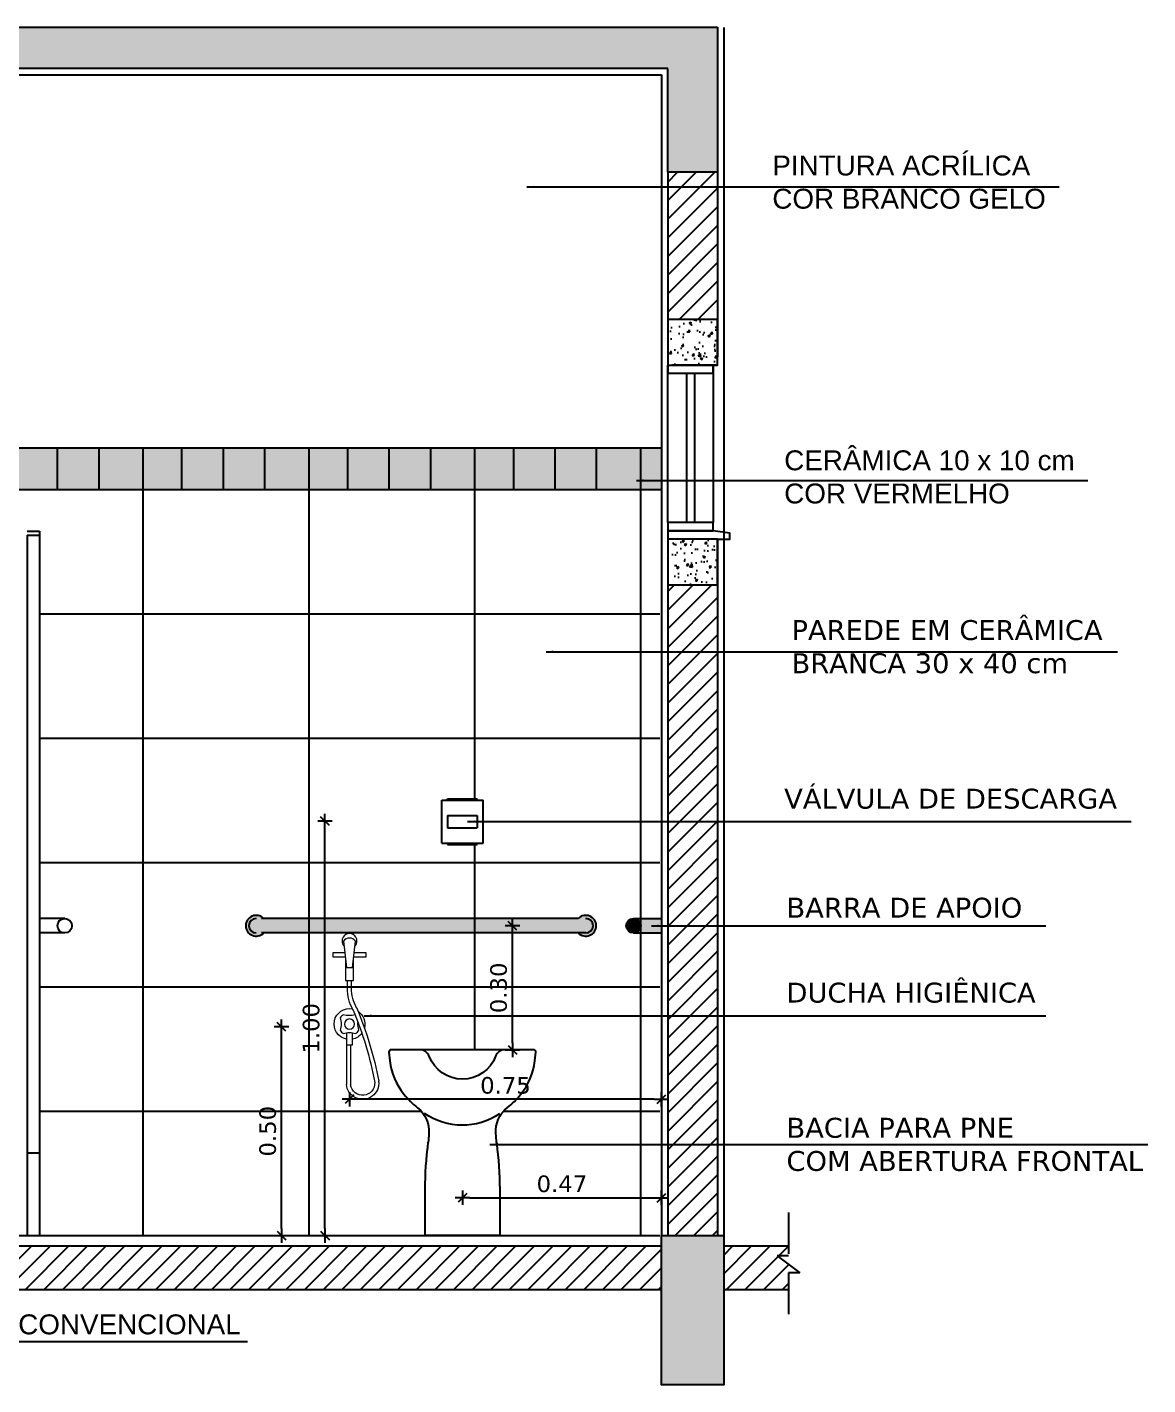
# Model space of a CAD drawing. Extents: x -36 to 357, y 137 to 237.
# Drawn here: x 19.427 to 22.13, y 202.605 to 205.88 of the extents above; entities that cross this region are included whole.
import ezdxf

# ---------------------------------------------------------------- set-up
doc = ezdxf.new("R2010")
doc.units = 0
doc.header["$LTSCALE"] = 0.01
doc.linetypes.add('TRACEJADO_P', pattern=[0.1875, 0.125, -0.0625])
doc.layers.get('0').update_dxf_attribs({"linetype": 'CONTINUOUS'})
doc.layers.get('DEFPOINTS').update_dxf_attribs({"linetype": 'CONTINUOUS'})
for name, color, linetype in [('01', 1, 'CONTINUOUS'), ('0_HATCH', 1, 'CONTINUOUS'), ('252', 252, 'CONTINUOUS'), ('A-01', 1, 'CONTINUOUS'), ('A-DIV', 3, 'CONTINUOUS'), ('A-SIMBO', 2, 'CONTINUOUS'), ('AR-CORTE', 1, 'CONTINUOUS'), ('AR-ESQ', 2, 'CONTINUOUS'), ('ARQ-ALV-CORTE', 3, 'CONTINUOUS'), ('ARQ-CTA-1_025', 1, 'CONTINUOUS'), ('ARQ-HTC', 9, 'CONTINUOUS'), ('ARQ-TXT-1_025', 2, 'CONTINUOUS'), ('ESQUADRIA', 2, 'CONTINUOUS')]:
    doc.layers.add(name, color=color, linetype=linetype)
doc.styles.add('ESC-50-A20', font='arial.ttf', dxfattribs={"height": 0.1})
doc.styles.add('FNDE Texto Cota 0025', font='verdana.ttf', dxfattribs={"height": 0.04})
doc.dimstyles.new('FNDE 1-0025', dxfattribs={"dimscale": 5, "dimtxt": 0.04, "dimasz": 0.0035, "dimexe": 0.15, "dimexo": 0.15, "dimgap": 0.0025, "dimtad": 1, "dimzin": 1, "dimdsep": 46, "dimtxsty": 'FNDE Texto Cota 0025', "dimblk": 'tic', "dimcen": 0.015, "dimdle": 0.15, "dimse1": 1, "dimse2": 1, "dimclrd": 251, "dimclre": 251, "dimclrt": 256, "dimaunit": 1, "dimadec": 3, "dimazin": 0, "dimtfac": 1, "dimtix": 1, "dimtmove": 2, "dimatfit": 3, "dimfxl": 0.15, "dimtvp": 1, "dimtolj": 1, "dimtzin": 0, "dimarcsym": 0})
pattern_1 = [(45, (-32.536324, 206.149745), (-0.02245064, 0.02245064), [])]
pattern_2 = [(50, (-48.39252, 40.689076), (0.054655401, -0.004781726), [0.005715, -0.062865]), (355, (-48.39252, 40.689076), (-0.010573026, 0.057317054), [0.004572, -0.050292175]), (100.451445, (-48.387963, 40.688677), (0.044082374, 0.052535326), [0.004857003, -0.053427073]), (46.1842, (-48.39252, 40.704316), (0.081323712, -0.012612698), [0.0085725, -0.0942975]), (96.63556, (-48.38574, 40.703265), (0.07122124, 0.074227837), [0.007285507, -0.080140682]), (351.18415, (-48.39252, 40.704316), (0.07122124, 0.074227837), [0.00685799, -0.07543792]), (21, (-48.3849, 40.700506), (0.045484317, -0.03067956), [0.005715, -0.062865]), (326, (-48.3849, 40.700506), (0.018540609, 0.05525639), [0.004572, -0.050292]), (71.451445, (-48.38111, 40.69795), (0.064024926, 0.02457683), [0.004857003, -0.053426981]), (37.5, (-48.392518, 40.689076), (0.000926581, 0.0253665117), [0, -0.0496824, 0, -0.051054, 0, -0.0504825]), (7.5, (-48.392518, 40.689076), (0.0200458988, 0.0300541724), [0, -0.0291084, 0, -0.0485394, 0, -0.0192405]), (327.5, (-48.40951, 40.689076), (0.0406771786, -0.0017186232), [0, -0.01905, 0, -0.059436, 0, -0.078867]), (317.5, (-48.41713, 40.689076), (0.0444387544, 0.007627947), [0, -0.024765, 0, -0.0394716, 0, -0.056007])]

# ---------------------------------------------------------------- blocks, each defined once
blk = doc.blocks.new('A$C0E15522B')
at = {"color": 8, "lineweight": 0, "ltscale": 0.5}
for p, q in [((0.035, 0.1525), (0.035, 0.1717)), ((0.045, 0.1525), (0.045, 0.1717)), ((0.0375, 0.0166), (0.0376, -0.08)), ((0.0475, 0.0166), (0.0475, -0.0789))]:
    blk.add_line(p, q, dxfattribs=at)
at = {"lineweight": 0, "ltscale": 0.5}
for points in [[(0.0269, 0.2545, -0.191122), (0.022, 0.2669, -1.000001), (0.058, 0.2669, -0.191122), (0.0531, 0.2545, -0.191122)], [(0.0265, 0.0888, 0.143414), (0.055, 0.0892, -0.100538), (0.0626, 0.0816, 0.151271), (0.0626, 0.0516, -0.100538), (0.055, 0.0439, 0.151271), (0.025, 0.0439, -0.100538), (0.0174, 0.0516, 0.095598), (0.0195, 0.0707)]]:
    blk.add_lwpolyline(points, format="xyb", dxfattribs=at)
blk.add_lwpolyline([(0.0545, 0.2665), (0.0473, 0.2034), (0.0327, 0.2034), (0.0255, 0.2665, -0.529082)], format="xyb", close=True, dxfattribs=at)
at = {"color": 8, "lineweight": 0, "ltscale": 0.5}
for points in [[(0.0298, 0.2286), (0, 0.2286), (0, 0.2386), (0.0287, 0.2386)], [(0.0513, 0.2386), (0.08, 0.2386), (0.08, 0.2286), (0.0502, 0.2286)]]:
    blk.add_lwpolyline(points, dxfattribs=at)
at = {"lineweight": 0, "ltscale": 0.5}
for points in [[(0.05, 0.2272), (0.05, 0.1717), (0.03, 0.1717), (0.03, 0.2272)], [(0.0475, 0.0456), (0.0475, 0.0166), (0.0325, 0.0166), (0.0325, 0.0456)]]:
    blk.add_lwpolyline(points, dxfattribs=at)
blk.add_circle((0.04, 0.0666), 0.0122, dxfattribs=at)
at = {"color": 8, "lineweight": 0, "ltscale": 0.5}
for centre, radius, start, end in [((-0.06, 0.1525), 0.095, 330.7744, 360), ((-0.06, 0.1525), 0.105, 330.7744, 0), ((0.8176, -0.2292), 0.8626, 157.1215, 169.4602), ((0.8177, -0.2293), 0.8528, 157.1901, 169.5383), ((0.04, 0.0666), 0.0372, 281.6426, 101.5296), ((0.04, 0.0666), 0.0372, 123.8876, 194.4641), ((0.04, 0.0666), 0.0372, 216.4401, 258.3574), ((0.0085, -0.076), 0.0391, 173.242, 355.7584), ((0.0085, -0.0761), 0.0293, 176.5052, 352.3368)]:
    blk.add_arc(centre, radius, start, end, dxfattribs=at)
blk = doc.blocks.new('tic')
at = {"color": 251}
for p, q in [((-1, 0), (1, 0)), ((0, -1), (0, 1))]:
    blk.add_line(p, q, dxfattribs=at)
blk.add_line((-0.6, -0.6), (0.6, 0.6))
blk = doc.blocks.new('*D322')
at = {"layer": 'ARQ-CTA-1_025', "color": 251, "lineweight": -2}
blk.add_line((20.0405, 202.9829), (20.0405, 203.4516), dxfattribs=at)
at = {"layer": 'DEFPOINTS', "color": 0}
for p in [(20.0405, 203.4691), (20.2058, 203.4691, 0.0476), (20.2058, 202.9654, 0.0476)]:
    blk.add_point(p, dxfattribs=at)
at = {"layer": 'ARQ-CTA-1_025', "color": 251, "lineweight": -2, "xscale": 0.0175, "yscale": 0.0175, "zscale": 0.0175}
for p, rotation in [((20.0405, 203.4691), 90), ((20.0405, 202.9654), 270)]:
    blk.add_blockref('tic', p, dxfattribs=dict(at, rotation=rotation))
at = {"layer": 'ARQ-CTA-1_025', "insert": (20.0072, 203.2172), "char_height": 0.04, "attachment_point": 5, "rotation": 90, "style": 'FNDE Texto Cota 0025'}
blk.add_mtext('\\A1;0.50', dxfattribs=at)
blk = doc.blocks.new('*D323')
at = {"layer": 'ARQ-CTA-1_025', "color": 251, "lineweight": -2}
blk.add_line((20.5974, 203.4307), (20.5974, 203.6954), dxfattribs=at)
at = {"layer": 'DEFPOINTS', "color": 0}
for p in [(20.5714, 203.7129, -2), (20.5974, 203.7129), (20.5714, 203.4132, -2)]:
    blk.add_point(p, dxfattribs=at)
at = {"layer": 'ARQ-CTA-1_025', "color": 251, "lineweight": -2, "xscale": 0.0175, "yscale": 0.0175, "zscale": 0.0175}
for p, rotation in [((20.5974, 203.7129), 90), ((20.5974, 203.4132), 270)]:
    blk.add_blockref('tic', p, dxfattribs=dict(at, rotation=rotation))
at = {"layer": 'ARQ-CTA-1_025', "insert": (20.5641, 203.563), "char_height": 0.04, "attachment_point": 5, "rotation": 90, "style": 'FNDE Texto Cota 0025'}
blk.add_mtext('\\A1;0.30', dxfattribs=at)
blk = doc.blocks.new('*D324')
at = {"layer": 'ARQ-CTA-1_025', "color": 251, "lineweight": -2}
blk.add_line((20.4941, 203.0568), (20.9391, 203.0568), dxfattribs=at)
at = {"layer": 'DEFPOINTS', "color": 0}
for p in [(20.9566, 203.0568), (20.4766, 202.9499, 0.0402), (20.9566, 202.9499, 0.0402)]:
    blk.add_point(p, dxfattribs=at)
at = {"layer": 'ARQ-CTA-1_025', "color": 251, "lineweight": -2, "xscale": 0.0175, "yscale": 0.0175, "zscale": 0.0175, "rotation": 180}
blk.add_blockref('tic', (20.4766, 203.0568), dxfattribs=at)
at = {"layer": 'ARQ-CTA-1_025', "color": 251, "lineweight": -2, "xscale": 0.0175, "yscale": 0.0175, "zscale": 0.0175}
blk.add_blockref('tic', (20.9566, 203.0568), dxfattribs=at)
at = {"layer": 'ARQ-CTA-1_025', "insert": (20.7166, 203.0901), "char_height": 0.04, "attachment_point": 5, "style": 'FNDE Texto Cota 0025'}
blk.add_mtext('\\A1;0.47', dxfattribs=at)
blk = doc.blocks.new('*D353')
at = {"layer": 'ARQ-CTA-1_025', "color": 251, "lineweight": -2}
blk.add_line((20.9392, 203.2942), (20.2218, 203.2942), dxfattribs=at)
at = {"layer": 'DEFPOINTS', "color": 0}
for p in [(20.2043, 203.4535, 0.0074), (20.2043, 203.2942), (20.9567, 202.9432)]:
    blk.add_point(p, dxfattribs=at)
at = {"layer": 'ARQ-CTA-1_025', "color": 251, "lineweight": -2, "xscale": 0.0175, "yscale": 0.0175, "zscale": 0.0175, "rotation": 180}
blk.add_blockref('tic', (20.2043, 203.2942), dxfattribs=at)
at = {"layer": 'ARQ-CTA-1_025', "color": 251, "lineweight": -2, "xscale": 0.0175, "yscale": 0.0175, "zscale": 0.0175}
blk.add_blockref('tic', (20.9567, 203.2942), dxfattribs=at)
at = {"layer": 'ARQ-CTA-1_025', "insert": (20.5805, 203.3275), "char_height": 0.04, "attachment_point": 5, "style": 'FNDE Texto Cota 0025'}
blk.add_mtext('\\A1;0.75', dxfattribs=at)
blk = doc.blocks.new('*D418')
at = {"layer": 'ARQ-CTA-1_025', "color": 251, "lineweight": -2}
blk.add_line((20.1452, 202.9829), (20.1452, 203.9479), dxfattribs=at)
at = {"layer": 'DEFPOINTS', "color": 0}
for p in [(20.1452, 203.9654), (20.1937, 203.9654), (20.7062, 202.9654)]:
    blk.add_point(p, dxfattribs=at)
at = {"layer": 'ARQ-CTA-1_025', "color": 251, "lineweight": -2, "xscale": 0.0175, "yscale": 0.0175, "zscale": 0.0175}
for p, rotation in [((20.1452, 203.9654), 90), ((20.1452, 202.9654), 270)]:
    blk.add_blockref('tic', p, dxfattribs=dict(at, rotation=rotation))
at = {"layer": 'ARQ-CTA-1_025', "insert": (20.1119, 203.4654), "char_height": 0.04, "attachment_point": 5, "rotation": 90, "style": 'FNDE Texto Cota 0025'}
blk.add_mtext('\\A1;1.00', dxfattribs=at)
blk = doc.blocks.new('P51_e')
at = {"color": 8}
blk.add_line((-0.1026, 0.4484), (0.1026, 0.4484), dxfattribs=at)
for points in [[(-0.0824, 0.2249, 0.005349), (-0.0807, 0.2458, 0.246304), (-0.1079, 0.3083, -0.052472), (-0.1409, 0.3411, -0.143172), (-0.1748, 0.4215), (-0.1772, 0.4425, -0.448285), (-0.1719, 0.4484), (-0.1026, 0.4484)], [(0.1026, 0.4484), (0.1719, 0.4484, -0.448285), (0.1772, 0.4425), (0.1748, 0.4215, -0.143172), (0.1409, 0.3411, -0.052472), (0.1079, 0.3083, 0.246304), (0.0807, 0.2458, 0.005349), (0.0824, 0.2249)], [(-0.0894, 0.2936, 0.311944), (0.0913, 0.2949)], [(-0.0824, 0.2253, -0.004319), (-0.0841, 0.2085, 0.028339), (-0.0901, 0.0979), (-0.0901, 0.0036, 0.414214), (-0.0865, 0), (0.0865, 0, 0.414214), (0.0901, 0.0036), (0.0901, 0.0979, 0.028339), (0.0841, 0.2085, -0.004319), (0.0824, 0.2253)]]:
    blk.add_lwpolyline(points, format="xyb")
at = {"ltscale": 0.065105}
blk.add_lwpolyline([(-0.1143, 0.4484), (-0.1027, 0.4484, -0.312454), (-0.0802, 0.4329, 0.692517), (0.0802, 0.4329, -0.312454), (0.1027, 0.4484)], format="xyb", dxfattribs=at)

msp = doc.modelspace()

# ---------------------------------------------------------------- hatches: boundary and pattern name
at = {"layer": '01'}
h = msp.add_hatch(dxfattribs=at)
h.set_pattern_fill('ANSI31', color=251, scale=0.01)
h.set_pattern_definition(pattern_1)
h.paths.add_polyline_path([(21.0917, 205.5304), (20.9717, 205.5304), (20.9717, 205.1754), (21.0917, 205.1754)])
h = msp.add_hatch(dxfattribs=at)
h.set_pattern_fill('ANSI31', color=251, scale=0.01)
h.set_pattern_definition(pattern_1)
h.paths.add_polyline_path([(20.9717, 204.5354), (21.0917, 204.5354), (21.0917, 202.9654), (20.9717, 202.9654)])
h = msp.add_hatch(color=256, dxfattribs=at)
h.set_gradient(color1=(91, 91, 91), rotation=90, one_color=1, tint=1, name='SPHERICAL')
h.paths.add_polyline_path([(19.997, 203.6954), (19.9792, 203.6954, -1), (19.9792, 203.7304), (19.997, 203.7304, 2.448775)])
h = msp.add_hatch(color=256, dxfattribs=at)
h.set_gradient(color1=(91, 91, 91), rotation=90, one_color=1, tint=1, name='SPHERICAL')
h.paths.add_polyline_path([(20.7563, 203.7304), (20.7742, 203.7304, -1), (20.7742, 203.6954), (20.7563, 203.6954, 2.448775)])
h = msp.add_hatch(color=256, dxfattribs=at)
h.set_gradient(color1=(91, 91, 91), rotation=90, one_color=1, tint=1, name='CYLINDER')
edge = h.paths.add_edge_path()
edge.add_line((20.7742, 203.7304), (19.9792, 203.7304))
edge.add_arc((19.9782, 203.7129), 0.0175, 86.6753, 273.3247)
edge.add_line((19.9792, 203.6954), (20.7742, 203.6954))
edge.add_arc((20.7742, 203.7129), 0.0175, 270, 450)
h = msp.add_hatch(color=256, dxfattribs=at)
h.set_gradient(color1=(91, 91, 91), rotation=90, one_color=1, tint=1, name='SPHERICAL')
h.paths.add_polyline_path([(20.8717, 203.7129, 1), (20.9067, 203.7129, 1)])
h = msp.add_hatch(color=256, dxfattribs=at)
h.set_gradient(color1=(91, 91, 91), rotation=90, one_color=1, tint=1, name='CYLINDER')
h.paths.add_polyline_path([(20.9562, 203.7304), (20.8892, 203.7304, -0.414214), (20.9067, 203.7129, -0.414214), (20.8892, 203.6954), (20.9562, 203.6954)])
h = msp.add_hatch(dxfattribs=at)
h.set_pattern_fill('ANSI31', color=251, scale=0.01)
h.set_pattern_definition(pattern_1)
h.paths.add_polyline_path([(20.9567, 202.9404), (16.5067, 202.9404), (16.5067, 202.8356), (20.9567, 202.8356)])
h = msp.add_hatch(dxfattribs=at)
h.set_pattern_fill('ANSI31', color=251, scale=0.01)
h.set_pattern_definition([(45, (-73.382477, 214.665355), (-0.02245064, 0.02245064), [])])
h.paths.add_polyline_path([(21.2355, 202.9167), (21.2631, 202.9167), (21.2631, 202.9404), (21.1067, 202.9404), (21.1067, 202.8354), (21.2631, 202.8354), (21.2631, 202.8757), (21.2907, 202.8757)])
at = {"layer": '0_HATCH'}
msp.add_hatch(color=10, dxfattribs=at).paths.add_polyline_path([(20.9567, 204.8654), (16.5067, 204.8654), (16.5067, 204.7654), (20.9567, 204.7654)])
at = {"layer": 'ARQ-HTC'}
h = msp.add_hatch(dxfattribs=at)
h.set_pattern_fill('AR-CONC', color=251, scale=0.001, style=0)
h.set_pattern_definition([(50, (1.10704, -6.5802), (0.18218467, -0.01593909), [0.01905, -0.20955]), (355, (1.10704, -6.5802), (-0.03524342, 0.19105685), [0.01524, -0.16764058]), (100.45144, (1.12223, -6.58152), (0.14694125, 0.17511775), [0.01619001, -0.17809024]), (46.1842, (1.10704, -6.5294), (0.27107904, -0.04204233), [0.028575, -0.314325]), (96.63556, (1.12963, -6.5329), (0.23740413, 0.24742612), [0.02428502, -0.2671356]), (351.18415, (1.10704, -6.5294), (0.23740413, 0.24742612), [0.02285997, -0.25145973]), (21, (1.13244, -6.5421), (0.15161439, -0.1022652), [0.01905, -0.20955]), (326, (1.13244, -6.5421), (0.06180203, 0.18418797), [0.01524, -0.16764]), (71.451445, (1.14508, -6.55062), (0.21341642, 0.08192277), [0.01619001, -0.17808994]), (37.5, (1.107043, -6.580194), (0.003088603, 0.084555039), [0, -0.165608, 0, -0.17018, 0, -0.168275]), (7.5, (1.10704, -6.58019), (0.066819663, 0.100180575), [0, -0.097028, 0, -0.161798, 0, -0.064135]), (327.5, (1.0504, -6.580194), (0.135590595, -0.005728744), [0, -0.0635, 0, -0.19812, 0, -0.26289]), (317.5, (1.025, -6.58019), (0.14812918, 0.02542649), [0, -0.08255, 0, -0.131572, 0, -0.18669])])
h.paths.add_polyline_path([(21.0917, 205.8804), (16.3717, 205.8804), (16.3717, 205.5304), (16.4917, 205.5304), (16.4917, 205.7804), (20.9717, 205.7804), (20.9717, 205.5304), (21.0917, 205.5304)])
h = msp.add_hatch(dxfattribs=at)
h.set_pattern_fill('AR-CONC', color=251, scale=0.0003, style=0)
h.set_pattern_definition(pattern_2)
h.paths.add_polyline_path([(20.9717, 205.0654), (21.0917, 205.0654), (21.0917, 205.1754), (20.9717, 205.1754)])
h = msp.add_hatch(dxfattribs=at)
h.set_pattern_fill('AR-CONC', color=251, scale=0.0003, style=0)
h.set_pattern_definition(pattern_2)
h.paths.add_polyline_path([(20.9717, 204.6454), (20.9717, 204.5354), (21.0917, 204.5354), (21.0917, 204.6454)])
h = msp.add_hatch(dxfattribs=at)
h.set_pattern_fill('AR-CONC', color=251, scale=0.001, style=0)
h.set_pattern_definition([(50, (-32.53632, 206.14974), (0.18218467, -0.0159391), [0.01905, -0.20955]), (355, (-32.53632, 206.14974), (-0.0352434, 0.19105685), [0.01524, -0.1676406]), (100.45144, (-32.52114, 206.14842), (0.14694125, 0.17511775), [0.01619, -0.17809024]), (46.1842, (-32.53632, 206.20054), (0.271079, -0.0420423), [0.028575, -0.314325]), (96.63556, (-32.51373, 206.19704), (0.2374041, 0.2474261), [0.024285, -0.2671356]), (351.18415, (-32.53632, 206.20054), (0.2374041, 0.2474261), [0.02286, -0.2514597]), (21, (-32.51092, 206.18784), (0.1516144, -0.1022652), [0.01905, -0.20955]), (326, (-32.51092, 206.18784), (0.061802, 0.18418797), [0.01524, -0.16764]), (71.45144, (-32.49829, 206.17932), (0.2134164, 0.08192277), [0.01619, -0.17808994]), (37.5, (-32.536324, 206.149745), (0.0030886, 0.08455504), [0, -0.165608, 0, -0.17018, 0, -0.168275]), (7.5, (-32.53632, 206.149745), (0.06681966, 0.10018057), [0, -0.097028, 0, -0.161798, 0, -0.064135]), (327.5, (-32.592966, 206.149745), (0.135590595, -0.00572874), [0, -0.0635, 0, -0.19812, 0, -0.26289]), (317.5, (-32.61837, 206.14974), (0.14812918, 0.0254265), [0, -0.08255, 0, -0.131572, 0, -0.18669])])
h.paths.add_polyline_path([(21.1067, 202.9654), (20.9567, 202.9654), (20.9567, 202.6054), (21.1067, 202.6054)])
h.paths.add_polyline_path([(16.5067, 202.9654), (16.3567, 202.9654), (16.3567, 202.6054), (16.5067, 202.6054)])

# ---------------------------------------------------------------- linework, layer by layer
at = {"color": 1, "linetype": 'Continuous'}
for p, q in [((20.4266, 204.0158), (20.5266, 204.0158)), ((20.4266, 203.9118), (20.4266, 204.0158)), ((20.4406, 204.0188), (20.5126, 204.0188)), ((20.4406, 204.0158), (20.4406, 204.0188)), ((20.5126, 204.0158), (20.5126, 204.0188)), ((20.5266, 203.9118), (20.5266, 204.0158)), ((20.4406, 203.9788), (20.5126, 203.9788)), ((20.4406, 203.9788), (20.4406, 203.9488)), ((20.5126, 203.9788), (20.5126, 203.9488)), ((20.4406, 203.9488), (20.5126, 203.9488)), ((20.4266, 203.9118), (20.5266, 203.9118)), ((20.4406, 203.9118), (20.4406, 203.9088)), ((20.4406, 203.9088), (20.5126, 203.9088)), ((20.5126, 203.9118), (20.5126, 203.9088))]:
    msp.add_line(p, q, dxfattribs=at)
at = {"layer": '01'}
for p, q in [((21.1067, 205.8799), (21.1067, 202.9654)), ((16.5067, 205.7654, 0.1014), (20.9567, 205.7654, 0.1387)), ((20.9567, 205.7654, 0.1387), (20.9567, 202.9654))]:
    msp.add_line(p, q, dxfattribs=at)
at = {"layer": '01', "color": 251}
msp.add_line((20.5067, 203.4153, -0.5189), (20.5067, 203.9104, -1.1112), dxfattribs=at)
at = {"layer": '252', "color": 251}
for p, q in [((16.5067, 204.8654), (20.9567, 204.8654)), ((19.5003, 204.7654, 13.5495), (19.5003, 204.8654, 13.5495)), ((19.6003, 204.7654, 13.5495), (19.6003, 204.8654, 13.5495)), ((19.7067, 202.9654, 0.0194), (19.7067, 204.8654, -2.2537)), ((19.8003, 204.7654, 13.5495), (19.8003, 204.8654, 13.5495)), ((19.9003, 204.7654, 13.5495), (19.9003, 204.8654, 13.5495)), ((20.0003, 204.7654, 13.5495), (20.0003, 204.8654, 13.5495)), ((20.1067, 202.9654, 0.0194), (20.1067, 204.8654, -2.2537)), ((20.2003, 204.7654, 13.5495), (20.2003, 204.8654, 13.5495)), ((20.3003, 204.7654, 13.5495), (20.3003, 204.8654, 13.5495)), ((20.4003, 204.7654, 13.5495), (20.4003, 204.8654, 13.5495)), ((20.5067, 204.0204, -1.2428), (20.5067, 204.8654, -2.2537)), ((20.6003, 204.7654, 13.5495), (20.6003, 204.8654, 13.5495)), ((20.7003, 204.7654, 13.5495), (20.7003, 204.8654, 13.5495)), ((20.8003, 204.7654, 13.5495), (20.8003, 204.8654, 13.5495)), ((20.9067, 202.9654, 0.0194), (20.9067, 204.8654, -2.2537)), ((16.5067, 204.7654), (20.9567, 204.7654)), ((19.4569, 204.4654, -0.02), (20.9531, 204.4654)), ((19.4569, 204.1654, -0.02), (20.9531, 204.1654)), ((19.4569, 203.8654, -0.02), (20.9531, 203.8654)), ((19.4569, 203.5654, -0.02), (20.9531, 203.5654)), ((19.4569, 203.2654, -0.02), (20.3775, 203.2654, -0.0077)), ((20.5757, 203.2654, -0.005), (20.9531, 203.2654))]:
    msp.add_line(p, q, dxfattribs=at)
at = {"layer": 'A-01'}
for p, q in [((19.4269, 204.6647, -0.0185), (19.4469, 204.6647, -0.0185)), ((19.4469, 204.6647, -0.0185), (19.4569, 204.6647, -0.0185)), ((19.4569, 204.6647, -0.0185), (19.4569, 204.6547, 0.0015)), ((19.4269, 203.1654, -0.02), (19.4269, 202.9654, -0.02)), ((19.4569, 203.1654, -0.02), (19.4569, 202.9654, -0.02))]:
    msp.add_line(p, q, dxfattribs=at)
at = {"layer": 'A-DIV', "color": 5}
for p, q in [((19.4269, 204.6547, -0.0185), (19.4569, 204.6547, -0.0185)), ((19.4269, 204.6547, -0.0185), (19.4269, 203.1654, -0.02)), ((19.4569, 204.6547, -0.0185), (19.4569, 203.1654, -0.02)), ((19.4269, 203.1654, -0.02), (19.4569, 203.1654, -0.02))]:
    msp.add_line(p, q, dxfattribs=at)
at = {"layer": 'A-SIMBO', "color": 2, "linetype": 'TRACEJADO_P', "elevation": -0.1233}
msp.add_lwpolyline([(21.2631, 203.0212), (21.2631, 202.9167), (21.2355, 202.9167), (21.2907, 202.8757), (21.2631, 202.8757), (21.2631, 202.7228)], dxfattribs=at)
at = {"layer": 'AR-CORTE'}
for p, q in [((19.5175, 203.7304, -0.02), (19.4549, 203.7304, -0.02)), ((20.7567, 203.7304), (19.9921, 203.7304)), ((20.8892, 203.7304), (20.9567, 203.7304)), ((19.5175, 203.6954, -0.02), (19.4549, 203.6954, -0.02)), ((20.7742, 203.6954), (19.9921, 203.6954)), ((20.8892, 203.6954), (20.9567, 203.6954))]:
    msp.add_line(p, q, dxfattribs=at)
at = {"layer": 'AR-CORTE', "color": 2}
msp.add_line((16.5067, 202.9654, -0.0593), (20.9531, 202.9654), dxfattribs=at)
at = {"layer": 'AR-CORTE'}
for centre in [(19.5175, 203.7129, -0.02), (20.8892, 203.7129)]:
    msp.add_circle(centre, 0.0175, dxfattribs=at)
for centre, radius, start, end in [((19.9792, 203.7129), 0.025, 44.427, 315.573), ((20.7742, 203.7129), 0.025, 224.427, 135.573), ((19.9792, 203.7129), 0.0175, 90, 270), ((20.7742, 203.7129), 0.0175, 270, 90)]:
    msp.add_arc(centre, radius, start, end, dxfattribs=at)
at = {"layer": 'AR-ESQ', "color": 1}
for p, q in [((20.9717, 204.6854, 0.4772), (20.9717, 205.0654, 0.4772)), ((21.0817, 205.0654, 0.4772), (21.0817, 204.6857, 0.4772)), ((21.0167, 205.0454, 0.4772), (21.0167, 204.6854, 0.4772)), ((21.0367, 205.0454, 0.4772), (21.0367, 204.6854, 0.4772))]:
    msp.add_line(p, q, dxfattribs=at)
at = {"layer": 'AR-ESQ'}
for p, q in [((20.9717, 205.0654, 0.4772), (20.9717, 205.0454, 0.4772)), ((21.0917, 205.0654, 0.4772), (20.9817, 205.0654, 0.4772)), ((21.0817, 205.0454, 0.4772), (21.0817, 205.0654, 0.4772)), ((20.9717, 205.0454, 0.4772), (21.0817, 205.0454, 0.4772))]:
    msp.add_line(p, q, dxfattribs=at)
at = {"layer": 'AR-ESQ', "elevation": 0.4772}
msp.add_lwpolyline([(21.0817, 204.6654), (21.0817, 204.6854), (20.9717, 204.6854), (20.9717, 204.6654)], close=True, dxfattribs=at)
at = {"layer": 'ARQ-ALV-CORTE'}
for p, q in [((21.0917, 205.8804), (21.0917, 205.5304)), ((20.9717, 205.7804, 0.0986), (16.4917, 205.7804, -1.0086)), ((20.9717, 205.5304, 0.0986), (20.9717, 205.7804, 0.0986)), ((20.9717, 205.5304), (20.9717, 205.0854)), ((21.0917, 205.5304), (20.9717, 205.5304, 0.0986)), ((21.0917, 205.5304), (21.0917, 205.0854)), ((20.9717, 204.6654), (20.9717, 202.9654)), ((21.0917, 204.6454), (21.0917, 202.9654)), ((16.5067, 202.9404), (20.9567, 202.9404)), ((21.1067, 202.9404), (21.2631, 202.9404)), ((16.5067, 202.8356), (20.9567, 202.8356)), ((21.1067, 202.8354), (21.2631, 202.8354))]:
    msp.add_line(p, q, dxfattribs=at)
at = {"layer": 'ARQ-ALV-CORTE', "elevation": 0.0612}
msp.add_lwpolyline([(16.3717, 205.8804), (21.0917, 205.8804)], dxfattribs=at)
at = {"layer": 'ARQ-ALV-CORTE', "elevation": 0.4772}
for points in [[(20.9717, 205.0654), (21.0917, 205.0654), (21.0917, 205.1754), (20.9717, 205.1754)], [(20.9717, 204.5354), (21.0917, 204.5354), (21.0917, 204.6454), (20.9717, 204.6454)]]:
    msp.add_lwpolyline(points, close=True, dxfattribs=at)
at = {"layer": 'ARQ-ALV-CORTE'}
msp.add_lwpolyline([(20.9567, 202.9654), (21.1067, 202.9654), (21.1067, 202.6054), (20.9567, 202.6054)], close=True, dxfattribs=at)
at = {"layer": 'ESQUADRIA'}
for q in [(20.9717, 204.6654, 0.4772), (20.9717, 204.6454, 0.4772)]:
    msp.add_line((20.9717, 204.6654, 0.4772), q, dxfattribs=at)
at = {"layer": 'ESQUADRIA', "elevation": 0.4772}
msp.add_lwpolyline([(21.0917, 204.6454), (21.1217, 204.6454), (21.1217, 204.66), (21.0817, 204.6654), (20.9717, 204.6654)], dxfattribs=at)

# ---------------------------------------------------------------- block references
at = {"layer": '01', "xscale": -1}
for name, p in [('A$C0E15522B', (20.2443, 203.4091, 0.0074)), ('P51_e', (20.4766, 202.9654))]:
    msp.add_blockref(name, p, dxfattribs=at)

# ---------------------------------------------------------------- texts
at = {"layer": 'ARQ-TXT-1_025', "char_height": 0.048, "attachment_point": 1, "style": 'ESC-50-A20'}
for s, insert, width in [('PINTURA ACRÍLICA COR BRANCO GELO', (21.2241, 205.5706, 0.1399), 0.73098), ('CERÂMICA 10 x 10 cm COR VERMELHO', (21.2527, 204.8595, 0.1399), 0.751852), ('BACIA CONVENCIONAL', (19.1856, 202.7753, 0.0415), 0.797272)]:
    msp.add_mtext(s, dxfattribs=dict(at, insert=insert, width=width))
for s, width, insert in [('{\\fVerdana|b0|i0|c0|p34;PAREDE EM CERÂMICA\\PBRANCA 30 x 40 cm}', 0.863534, (21.2703, 204.4501, -0.0182)), ('{\\fVerdana|b0|i0|c0|p34;VÁLVULA DE DESCARGA}', 8.528178, (21.2525, 204.0434)), ('{\\fVerdana|b0|i0|c0|p34;BARRA DE APOIO}', 8.528178, (21.2581, 203.7804)), ('{\\fVerdana|b0|i0|c0|p34;DUCHA HIGIÊNICA}', 8.528178, (21.2581, 203.5755)), ('{\\fVerdana|b0|i0|c0|p34;BACIA PARA PNE\\PCOM ABERTURA FRONTAL}', 0.873341, (21.2581, 203.2495))]:
    msp.add_mtext_dynamic_manual_height_columns(s, width=width, gutter_width=0.5, heights=[0], dxfattribs=dict(at, insert=insert))

# ---------------------------------------------------------------- dimensions: what is measured, and where the dimension line sits
at = {"layer": 'ARQ-CTA-1_025'}
for base, p1, p2, picture, middle in [((20.1452, 203.9654), (20.7062, 202.9654), (20.1937, 203.9654), '*D418', (20.1119, 203.4654)), ((20.5974, 203.7129), (20.5714, 203.4132, -2), (20.5714, 203.7129, -2), '*D323', (20.5641, 203.563)), ((20.0405, 203.4691), (20.2058, 202.9654, 0.0476), (20.2058, 203.4691, 0.0476), '*D322', (20.0072, 203.2172))]:
    dim = msp.add_linear_dim(base=base, p1=p1, p2=p2, angle=90, dimstyle='FNDE 1-0025', dxfattribs=at)
    dim.commit()
    dim.dimension.update_dxf_attribs({"geometry": picture, "text_midpoint": middle})
dim = msp.add_linear_dim(base=(20.2043, 203.2942), p1=(20.9567, 202.9432), p2=(20.2043, 203.4535, 0.0074), dimstyle='FNDE 1-0025', dxfattribs=at)
dim.commit()
dim.dimension.update_dxf_attribs({"geometry": '*D353', "text_midpoint": (20.5805, 203.3275)})
dim = msp.add_linear_dim(base=(20.9566, 203.0568), p1=(20.4766, 202.9499, 0.0402), p2=(20.9566, 202.9499, 0.0402), text='0.47', dimstyle='FNDE 1-0025', dxfattribs=at)
dim.commit()
dim.dimension.update_dxf_attribs({"geometry": '*D324', "text_midpoint": (20.7166, 203.0901)})

# ---------------------------------------------------------------- leaders
at = {"layer": '01', "color": 3, "ltscale": 10}
for points in [[(20.6319, 205.4949, 0.1013), (21.9154, 205.4949, 0.1013)], [(20.8964, 204.7869, 0.1013), (21.985, 204.7869, 0.1013)], [(20.6783, 204.3738, -0.0374), (22.0565, 204.3738, -0.0374)], [(20.4888, 203.9641, -0.0593), (22.0891, 203.9641, -0.0593)], [(20.9325, 203.7126), (21.8834, 203.7126)], [(20.24, 203.4957), (21.8834, 203.4957)], [(19.1614, 203.3189, 0), (19.1614, 202.7102, 0), (19.9584, 202.7102, 0)], [(20.543, 203.1854), (22.1296, 203.1854)]]:
    msp.add_leader(points, dimstyle='FNDE 1-0025', override={"dimtad": 0, "dimlfac": 100, "dimclrd": 252, "dimclre": 252}, dxfattribs=at)

doc.saveas('drawing.dxf')
